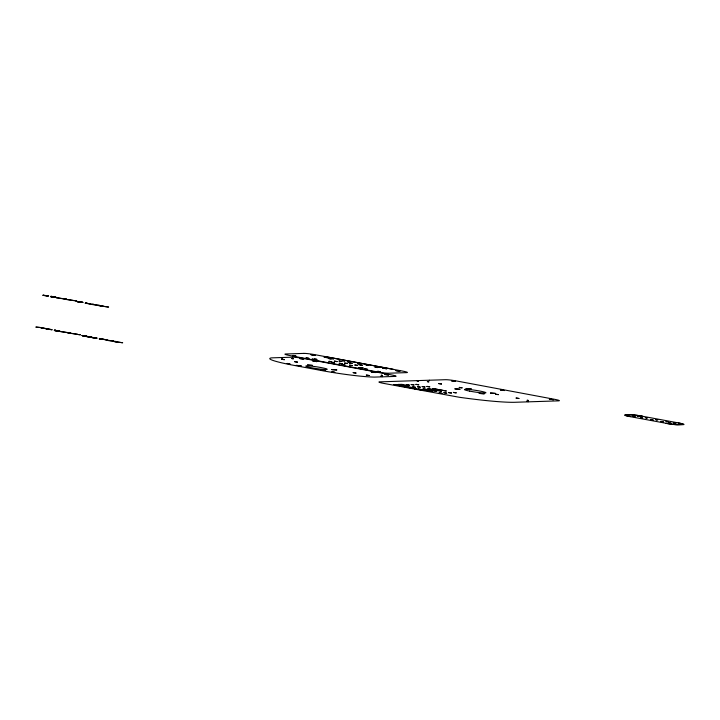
<?xml version="1.0" encoding="UTF-8"?>
<svg xmlns="http://www.w3.org/2000/svg" width="720" height="720" viewBox="0 0 720 720"><rect width="100%" height="100%" fill="white"/><g stroke="black" fill="none" stroke-linecap="round" stroke-linejoin="round"><path stroke-width="1.08" d="M382.383 375.48L381.645 375.408M414.522 388.737L421.245 389.844L414.567 388.782M382.329 376.605L380.97 376.416L382.338 376.596M408.906 385.722L405.333 385.785L398.232 384.444L401.877 384.345L408.987 385.695M66.114 299.115L66.582 299.223L64.242 299.187L74.106 300.6L56.115 297.666L65.988 299.079M69.732 332.865L70.2 332.973L67.86 332.937L77.724 334.35L59.733 331.416L69.606 332.829M638.199 416.205L638.316 416.34M669.42 423.09L669.546 423.225M656.433 419.616L656.865 419.76M638.946 416.43C640.557 416.511 634.329 415.782 638.595 416.25M669.609 423.108C665.595 422.55 672.21 423.774 670.023 423.171M634.104 416.574L634.338 416.484M674.451 422.964C669.897 422.478 679.401 423.882 674.874 423.027M641.736 417.987C645.687 418.419 637.425 417.456 641.691 417.816M662.076 421.713L663.588 421.992L660.762 421.551L662.265 421.668M282.132 357.813C280.224 357.696 284.175 358.074 282.258 357.957M669.303 422.991L669.816 423.135M638.082 416.106L640.359 416.565L638.739 416.403M646.362 417.726C642.141 417.159 650.646 418.554 646.353 417.645M646.758 417.942L646.02 417.834M633.87 416.619C638.19 417.177 632.151 415.962 633.681 416.511M674.685 422.919L673.848 422.955L675.063 423.063M666.675 421.461C671.409 422.379 662.895 420.957 666.882 421.65M381.789 375.309L380.997 375.246L382.428 375.453M656.433 419.544C661.14 420.489 652.167 418.896 656.865 419.841M651.663 419.931L653.31 420.048L652.122 419.841M669.735 423.045L671.58 423.45L669.6 423.315M634.401 416.421L632.259 416.268L633.888 416.547M674.658 422.991L675.126 422.991M642.564 416.196L641.448 415.989A9.477 0.774 8.5 0 0 630.747 414.729L624.969 414.918A9.477 0.774 8.5 0 0 628.911 416.403L666.324 423.333A8.586 0.702 8.5 0 0 677.592 424.656L682.344 424.503A8.586 0.702 8.5 0 0 678.195 422.937M665.982 423.351L667.098 423.549A9.477 0.774 8.5 0 0 677.808 424.809L683.586 424.62A9.477 0.774 8.5 0 0 679.644 423.135L642.222 416.205A8.586 0.702 8.5 0 0 630.954 414.882L626.202 415.044A8.586 0.702 8.5 0 0 630.351 416.601M324.576 356.481L393.084 369.297M81.954 335.448L84.321 336.312L82.647 335.799L86.958 336.141L81.954 335.448M331.146 358.488L333.504 358.857L331.146 358.488M41.463 327.636L36 327.087L41.463 327.636M341.982 364.302L344.79 364.725L341.982 364.302M50.967 296.316L52.146 296.496L50.967 296.316M54.585 330.066L55.764 330.246L54.585 330.066M85.482 302.778L86.67 302.958L85.482 302.778M99.54 338.481L100.728 338.661L99.54 338.481M281.565 359.244L284.373 359.667L281.565 359.244M287.064 363.456L289.863 363.879L287.064 363.456M292.959 355.455L295.758 355.878L292.959 355.455M294.723 361.701L297.522 362.133L294.723 361.701M296.271 365.409L301.257 365.769L296.379 365.4M299.7 358.533L303.705 359.136L299.7 358.533M306.081 357.912L308.88 358.344L306.081 357.912M311.076 354.744L315.072 355.347L311.076 354.744M307.485 365.04L312.471 365.4L307.485 365.04M312.849 360.99L316.854 361.602L312.849 360.99M314.532 359.028L316.89 359.388L314.532 359.028M324.225 357.201L328.23 357.813L324.225 357.201M320.544 369.954L325.53 370.314L320.544 369.954M328.941 361.341L331.749 361.764L328.941 361.341M334.287 361.17L337.095 361.593L334.287 361.17M331.767 369.585L336.753 369.945L331.767 369.585M339.048 361.008L341.847 361.431L339.048 361.008M339.219 363.258L342.027 363.69L339.219 363.258M342.459 360.594L344.817 360.954L342.459 360.594M344.565 363.096L347.373 363.519L344.565 363.096M349.326 362.934L352.125 363.357L349.326 362.934M349.506 365.184L352.314 365.616L349.506 365.184M354.852 365.013L357.66 365.445L354.852 365.013M353.187 372.645L355.986 373.068L353.187 372.645M359.604 364.86L362.412 365.283L359.721 364.842M358.407 367.758L360.765 368.118L358.407 367.758M360.783 367.686L363.141 368.037L360.783 367.686M364.581 368.865L367.389 369.288L364.581 368.865M366.363 375.111L369.162 375.534L366.363 375.111M371.322 371.934L375.327 372.537L371.322 371.934M377.748 371.322L380.556 371.745L377.748 371.322M382.698 368.145L386.703 368.757L382.698 368.145M384.498 374.4L388.503 375.003L384.498 374.4M395.865 370.611L399.87 371.214L395.865 370.611M406.422 384.687L409.23 385.11L406.422 384.687M411.174 384.525L413.982 384.948L411.174 384.525M412.686 386.892L415.485 387.324L412.686 386.892M415.926 384.372L418.725 384.795L415.926 384.372M417.456 386.748L420.255 387.171L417.456 386.748M418.392 389.007L431.982 391.455L418.392 389.007M422.163 386.586L424.971 387.009L422.163 386.586M423.135 388.854L436.734 391.302L423.135 388.854M426.915 386.424L429.723 386.856L426.915 386.424M427.887 388.701L441.486 391.14L427.887 388.701M432.639 388.539L446.238 390.987L432.639 388.539M438.705 383.571L441.513 383.994L438.705 383.571M439.137 392.895L441.936 393.318L439.137 392.895M443.889 392.733L446.688 393.165L443.889 392.733M451.431 380.772L455.427 381.384L451.431 380.772M448.65 392.58L451.449 393.003L448.65 392.58M454.941 388.872L459.927 389.241L454.941 388.872M453.393 392.427L456.201 392.85L453.393 392.427M459.261 387.414L462.069 387.837L459.261 387.414M466.164 388.503L471.15 388.872L466.164 388.503M479.223 393.417L484.209 393.777L479.223 393.417M490.446 393.048L495.432 393.417L490.446 393.048M495.567 394.209L498.366 394.632L495.567 394.209M500.409 389.943L504.414 390.546L500.409 389.943M516.123 398.052L518.922 398.484L516.123 398.052M549.396 399.105L553.401 399.717L549.396 399.105M650.502 419.625L651.807 419.877L650.502 419.625M366.102 365.022L368.451 365.382L366.102 365.022M375.03 367.218L377.388 367.569L375.12 367.2M76.716 300.996L74.979 300.852L76.716 300.996M80.334 334.755L78.597 334.602L80.334 334.755M312.165 359.1L314.514 359.469L312.165 359.1M92.979 304.155C85.59 303.921 105.849 306.477 98.136 305.109C96.255 305.01 93.861 304.551 92.979 304.155M101.106 305.676L98.757 305.64L108.63 307.062L100.629 305.928L103.014 306.009L101.106 305.676M107.046 339.867C99.648 339.633 119.907 342.18 112.194 340.812C110.322 340.722 107.919 340.254 107.046 339.867M115.164 341.388L112.815 341.352L122.688 342.765L114.687 341.631L117.081 341.712L115.164 341.388M394.011 384.579L410.058 387.828L414.432 387.918L397.683 384.687L394.011 384.579M291.861 358.56L293.283 358.785L291.861 358.56M427.383 381.618L428.796 381.843L427.383 381.618M357.858 363.78L360.639 364.221L357.858 363.78M331.956 371.835L334.728 372.285L331.956 371.835M328.815 358.551L331.137 358.929L328.815 358.551M331.767 362.367L334.512 362.826L331.767 362.367M86.319 336.033L82.809 335.664L86.319 336.033M527.022 401.409L528.399 401.634L527.112 401.409M347.625 361.845L350.352 362.304L347.625 361.845M43.326 295.191L42.741 295.308L48.6 295.992L43.326 295.191M51.156 296.658L50.58 296.775L56.43 297.45L51.156 296.658M77.85 301.653L77.265 301.77L83.124 302.445L77.85 301.653M85.68 303.12L85.095 303.237L90.954 303.912L85.68 303.12M41.724 327.969L41.139 328.086L46.998 328.761L41.724 327.969M46.944 328.941L46.359 329.067L52.218 329.742L46.944 328.941M54.774 330.408L54.198 330.534L60.048 331.209L54.774 330.408M86.688 336.375L86.103 336.501L91.962 337.176L86.688 336.375M91.908 337.356L91.323 337.482L97.182 338.157L91.908 337.356M99.738 338.823L99.153 338.94L105.012 339.615L99.738 338.823M377.469 367.128L379.755 367.515L377.469 367.128M417.069 380.826L418.419 381.051L417.069 380.826M527.13 400.275L528.471 400.509L527.229 400.275M47.898 295.794L43.641 295.443L47.898 295.794M55.728 297.261L51.48 296.901L55.728 297.261M82.413 302.256L78.165 301.896L82.413 302.256M90.252 303.723L85.995 303.363L90.252 303.723M46.296 328.572L42.039 328.212L46.296 328.572M51.516 329.553L47.259 329.193L51.516 329.553M59.346 331.011L55.098 330.66L59.346 331.011M91.251 336.987L87.003 336.627L91.251 336.987M96.471 337.959L92.223 337.608L96.471 337.959M104.31 339.426L100.053 339.075L104.31 339.426M303.903 353.394L285.669 353.988A8.586 0.702 8.5 0 0 289.809 355.545L377.172 371.898A8.586 0.702 8.5 0 0 388.449 373.221L406.665 372.627A8.631 0.711 8.5 0 0 402.489 371.061L315.171 354.717A8.586 0.702 8.5 0 0 303.903 353.394M292.509 357.183L271.575 357.867A42.174 3.456 8.5 0 0 293.985 365.382L321.723 370.575A42.201 3.456 8.5 0 0 374.355 377.1L395.289 376.416A8.586 0.702 8.5 0 0 391.14 374.85L303.777 358.506A8.586 0.702 8.5 0 0 292.509 357.183M429.309 380.223L379.629 381.861A8.541 0.702 8.5 0 0 383.76 383.409L459.216 397.251A68.985 5.652 8.5 0 0 515.808 402.255L558.621 400.851A8.568 0.702 8.5 0 0 554.481 399.294L456.813 381.024A8.586 0.702 8.5 0 0 445.563 379.701L429.309 380.223M469.647 391.113A10.872 0.891 8.5 0 0 485.937 392.769A10.872 0.891 8.5 0 0 469.971 389.601A10.872 0.891 8.5 0 0 469.647 391.113M310.014 367.452A10.872 0.891 8.5 0 0 327.186 369.387A10.872 0.891 8.5 0 0 312.327 366.246A10.872 0.891 8.5 0 0 310.014 367.452"/></g></svg>
